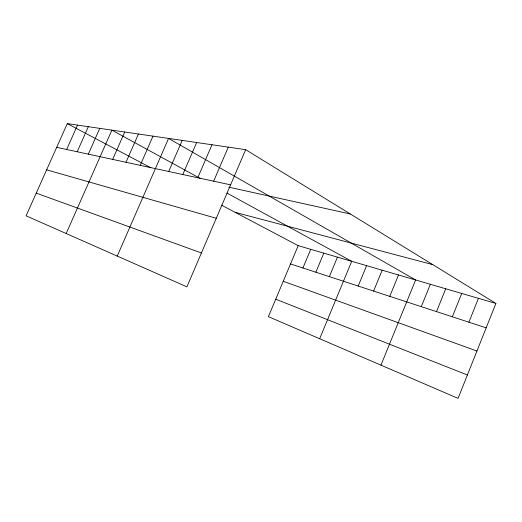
<?xml version="1.0" encoding="UTF-8"?>
<svg xmlns="http://www.w3.org/2000/svg" width="522" height="522" viewBox="0 0 522 522"><rect width="100%" height="100%" fill="white"/><g stroke="black" fill="none" stroke-linecap="round" stroke-linejoin="round"><path stroke-width="0.78" d="M495.9 303.426L458.075 398.377L268.406 316.658L298.186 245.66L495.9 303.426L245.66 149.67L67.286 123.623L26.1 215.827L186.902 286.846L245.66 149.67M468.893 322.198L478.446 298.323M452.346 316.795L461.735 293.442M436.496 311.621L445.723 288.764M421.293 306.655L430.363 284.275M389.758 296.359L398.501 274.97M380.956 365.152L415.616 279.968L168.567 138.415L117.241 256.08M373.608 291.08L382.176 270.2M358.19 286.049L366.594 265.646M319.66 338.745L351.697 261.294L226.985 193.088M329.356 276.634L337.453 257.131M302.923 268.001L310.727 249.32M315.856 272.223L323.81 253.144M213.655 181.186L228.303 147.139M197.753 177.754L211.997 144.757M182.791 174.531L196.663 142.519M168.697 171.49L182.211 140.405M140.216 165.344L152.998 136.138M126.004 162.283L138.421 134.01M66.177 233.523L111.878 130.135L200.578 178.641M112.667 159.406L124.745 132.014M88.329 154.153L99.761 128.366M66.659 149.481L77.517 125.117M77.184 151.752L88.322 126.696M56.689 147.334L230.593 184.84M228.793 187.157L350.327 213.987M235.135 212.337L432.771 264.641M46.641 169.839L216.271 218.281M290.513 263.943L486.171 327.842M283.244 281.28L476.945 351.019M36.24 193.127L201.42 252.961M275.727 299.204L467.392 374.998M67.286 123.623L150.91 167.823M221.504 205.133L298.186 245.66"/></g></svg>
